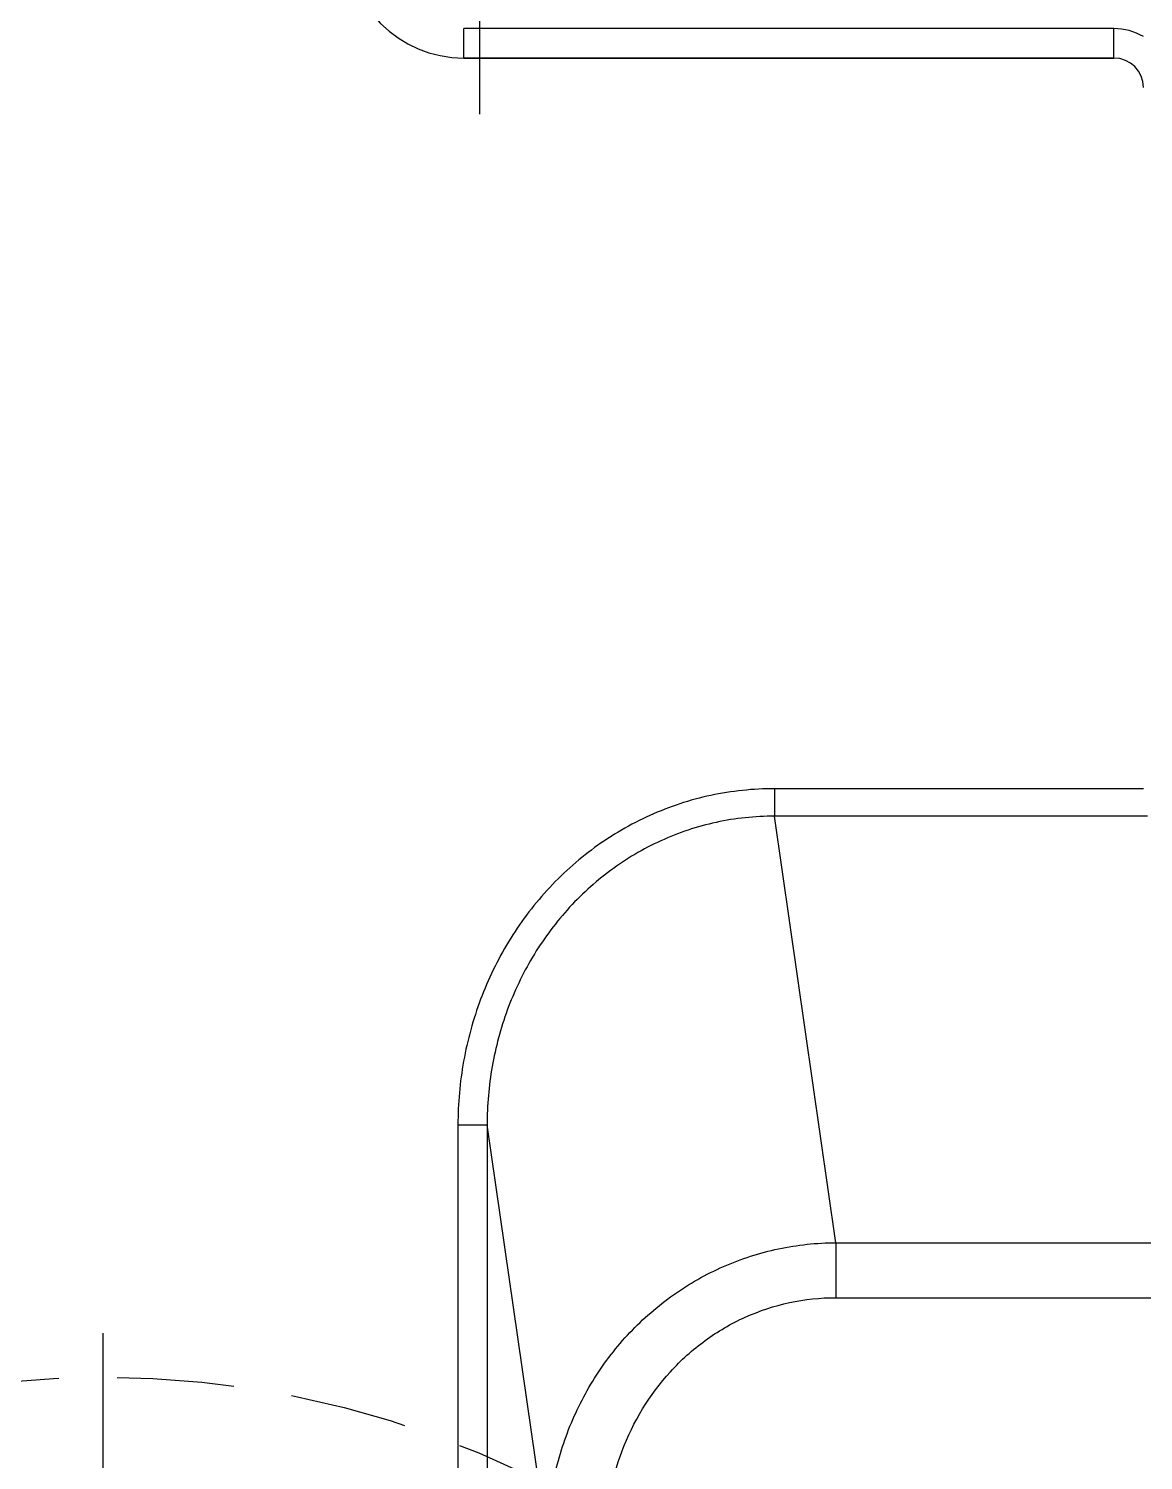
# Model space of a CAD drawing. Header units: millimetres. Extents: x 27275 to 28529, y -21406 to -20519.
# Drawn here: x 27836.45 to 27855.51, y -20841.21 to -20816.73 of the extents above; entities that cross this region are included whole.
import ezdxf

# ---------------------------------------------------------------- set-up
doc = ezdxf.new("R2010")
doc.units = ezdxf.units.MM
doc.header["$LTSCALE"] = 8
for name, pattern in [('CENTER', [2, 1.25, -0.25, 0.25, -0.25]), ('CENTER2', [1.125, 0.75, -0.125, 0.125, -0.125]), ('HIDDEN', [0.375, 0.25, -0.125])]:
    doc.linetypes.add(name, pattern=pattern)
for name, color, linetype in [('Cav-cor', 30, 'Continuous'), ('PIN', 5, 'Continuous'), ('PRODUCT', 1, 'Continuous'), ('SP', 3, 'Continuous')]:
    doc.layers.add(name, color=color, linetype=linetype)

# ---------------------------------------------------------------- blocks, each defined once
blk = doc.blocks.new('20160826.095208')
at = {"layer": 'SP', "linetype": 'CENTER'}
blk.add_line((0, -17.25), (0, 17.25), dxfattribs=at)
at = {"layer": 'SP', "linetype": 'HIDDEN'}
blk.add_circle((0, 0), 16.5, dxfattribs=at)

msp = doc.modelspace()

# ---------------------------------------------------------------- linework, layer by layer
at = {"layer": 'Cav-cor', "color": 241}
for p, q in [((27843.892, -20817.236), (27843.892, -20816.733)), ((27855.005, -20816.733), (27843.892, -20816.733)), ((27855.005, -20817.236), (27855.005, -20816.733)), ((27855.005, -20817.236), (27843.892, -20817.236)), ((27849.2, -20829.727), (27849.2, -20830.196)), ((27855.508, -20829.727), (27849.2, -20829.727)), ((27855.579, -20830.196), (27849.2, -20830.196)), ((27850.25, -20837.489), (27849.2, -20830.196)), ((27843.791, -20835.475), (27844.29, -20835.475)), ((27843.791, -20835.475), (27843.791, -20890.281)), ((27845.318, -20842.609), (27844.29, -20835.475)), ((27844.29, -20835.475), (27844.29, -20890.281)), ((27850.25, -20837.489), (27860.533, -20837.489)), ((27850.25, -20837.489), (27850.25, -20838.428)), ((27850.25, -20838.428), (27860.75, -20838.428))]:
    msp.add_line(p, q, dxfattribs=at)
for centre, radius, start, end in [((27843.892, -20815.224), 2.012, 180, 270), ((27855.005, -20817.739), 1.006, 60.0001, 90), ((27855.005, -20817.739), 0.503, 0, 90)]:
    msp.add_arc(centre, radius, start, end, dxfattribs=at)
for points, knots in [([(27849.2, -20829.727), (27848.835, -20829.727), (27848.104, -20829.804), (27847.057, -20830.149), (27846.105, -20830.704), (27845.286, -20831.441), (27844.627, -20832.324), (27844.147, -20833.316), (27843.856, -20834.378), (27843.791, -20835.11), (27843.791, -20835.475)], [0, 0, 0, 0, 0.12489, 0.249802, 0.37475, 0.499739, 0.624771, 0.749837, 0.874918, 1, 1, 1, 1]), ([(27849.2, -20830.196), (27848.867, -20830.196), (27848.198, -20830.267), (27847.243, -20830.586), (27846.376, -20831.099), (27845.633, -20831.779), (27845.038, -20832.591), (27844.606, -20833.501), (27844.347, -20834.472), (27844.29, -20835.141), (27844.29, -20835.475)], [0, 0, 0, 0, 0.124911, 0.249845, 0.374809, 0.499806, 0.624836, 0.749888, 0.874947, 1, 1, 1, 1]), ([(27845.318, -20842.609), (27845.319, -20842.281), (27845.381, -20841.623), (27845.654, -20840.672), (27846.1, -20839.787), (27846.706, -20839.004), (27847.455, -20838.353), (27848.318, -20837.864), (27849.263, -20837.56), (27849.922, -20837.49), (27850.25, -20837.489)], [0, 0, 0, 0, 0.124879, 0.24978, 0.374724, 0.49971, 0.624742, 0.749813, 0.8749, 1, 1, 1, 1]), ([(27846.316, -20842.609), (27846.316, -20842.08), (27846.504, -20841.013), (27847.206, -20839.853), (27847.998, -20839.14), (27848.691, -20838.736), (27849.452, -20838.485), (27849.985, -20838.428), (27850.25, -20838.428)], [0, 0, 0, 0, 0.249574, 0.498997, 0.62426, 0.749515, 0.874755, 1, 1, 1, 1])]:
    msp.add_open_spline(points, degree=3, knots=knots, dxfattribs=at)
at = {"layer": 'PIN', "color": 3, "linetype": 'CENTER2'}
msp.add_line((27844.166, -20818.196), (27844.166, -20811.776), dxfattribs=at)
at = {"layer": 'PRODUCT'}
for p, q in [((27855.005, -20816.733), (27843.892, -20816.733)), ((27843.892, -20817.236), (27843.892, -20816.733)), ((27855.005, -20817.236), (27855.005, -20816.733)), ((27843.892, -20817.236), (27855.005, -20817.236))]:
    msp.add_line(p, q, dxfattribs=at)
for centre, radius, start, end in [((27843.892, -20815.224), 2.012, 180, 270), ((27855.005, -20817.739), 1.006, 60.0001, 90), ((27855.005, -20817.739), 0.503, 0, 90)]:
    msp.add_arc(centre, radius, start, end, dxfattribs=at)

# ---------------------------------------------------------------- block references
at = {"layer": 'SP'}
msp.add_blockref('20160826.095208', (27837.724, -20856.286), dxfattribs=at)

doc.saveas('drawing.dxf')
